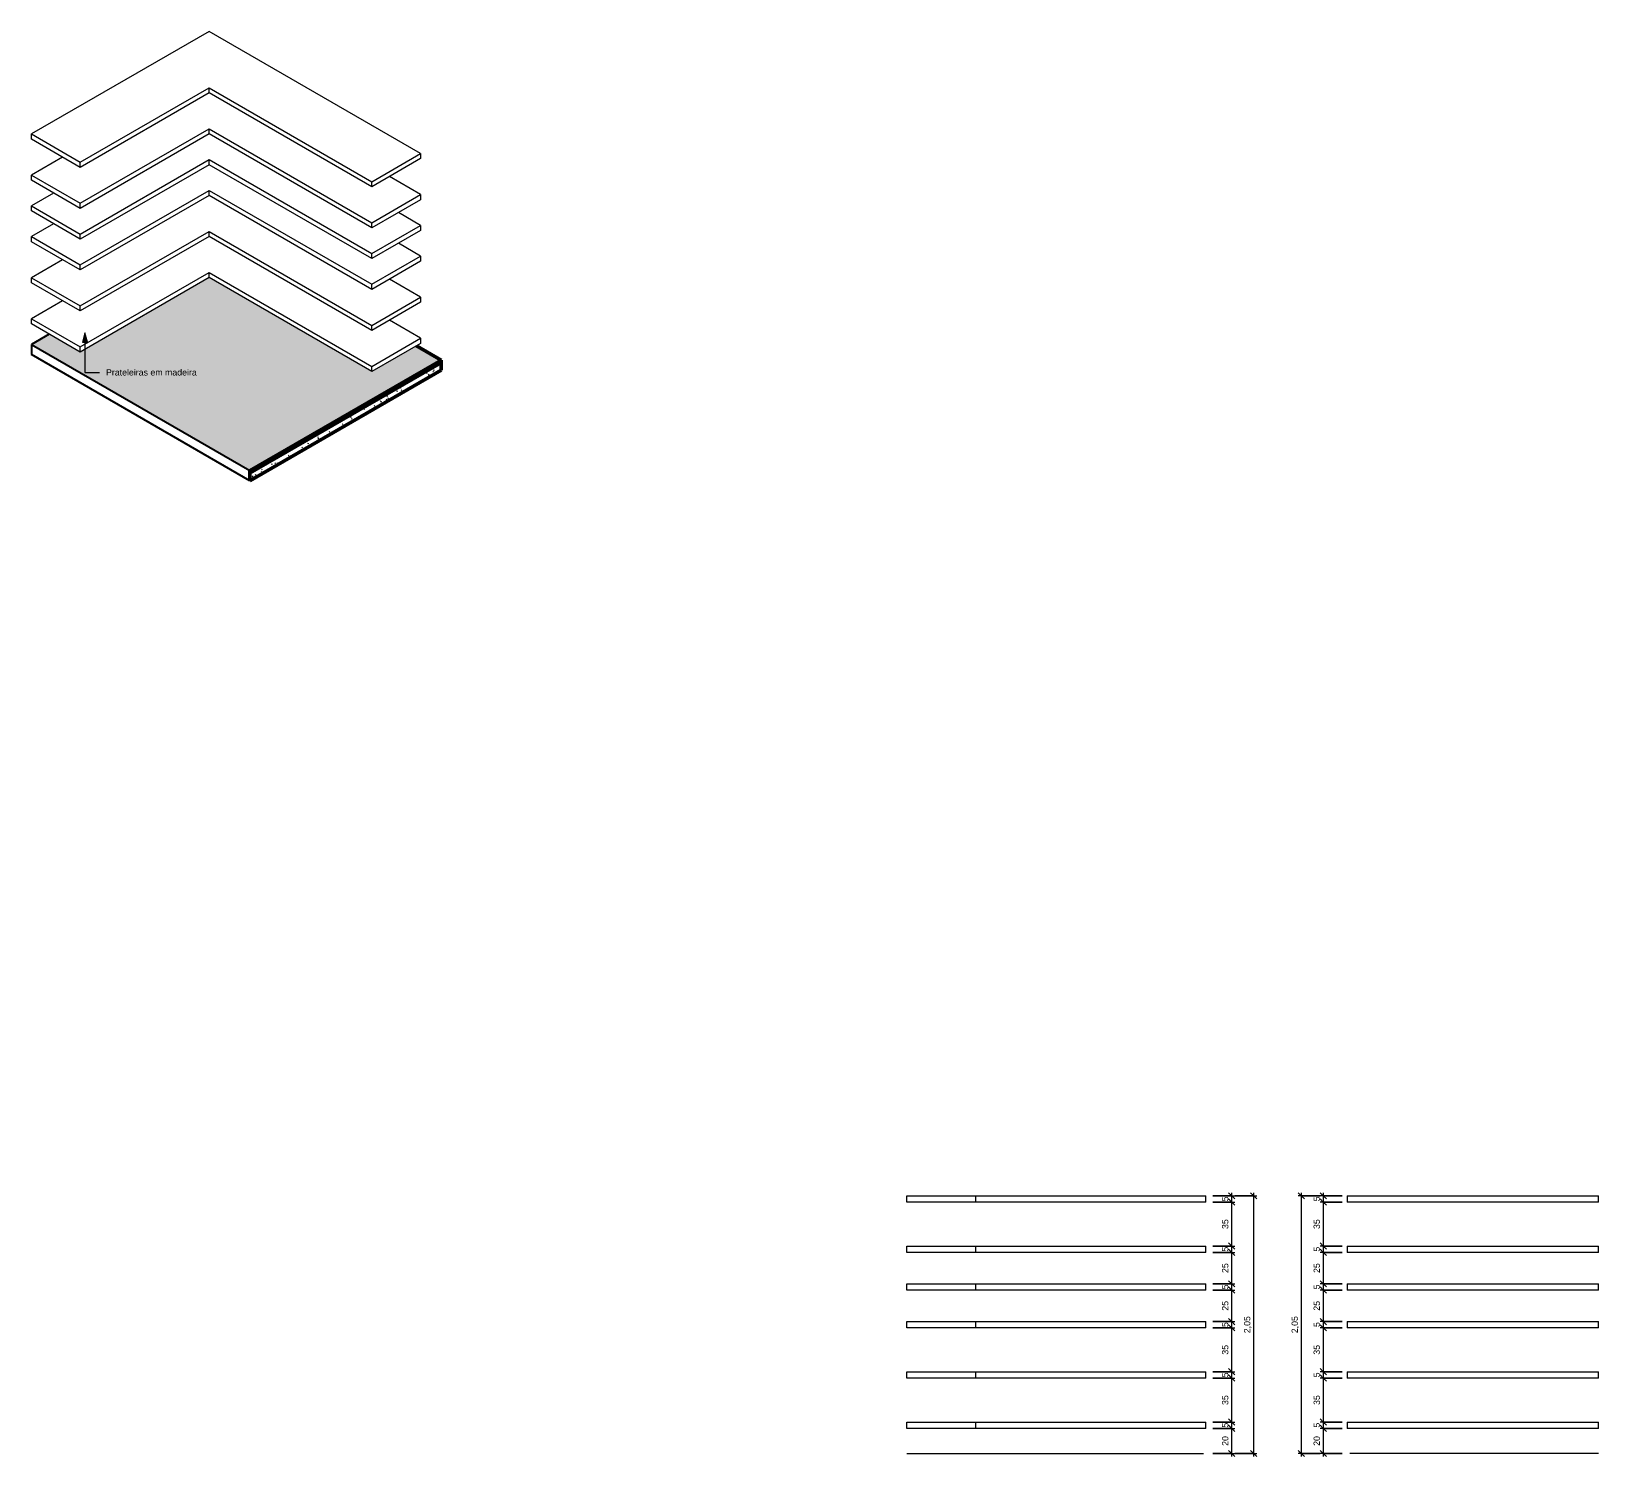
# Model space of a CAD drawing. Header units: millimetres. Extents: x -11720 to 750, y -19165 to 11514.
# Drawn here: x -11720 to 750, y 175 to 11514 of the extents above.
import ezdxf

# ---------------------------------------------------------------- set-up
doc = ezdxf.new("R2010")
doc.units = ezdxf.units.MM
for name, color, linetype, lineweight in [('A-ANNO-DIMS', 211, 'Continuous', 9), ('A-ANNO-DIMS-25', 211, 'Continuous', 9), ('A-DETL-THIN', 151, 'Continuous', 9), ('A-FLOR', 192, 'Continuous', 25), ('A-FLOR-MCUT', 51, 'Continuous', 35), ('A-FLOR-PATT', 8, 'Continuous', 50), ('G-ANNO-TEXT', 231, 'Continuous', 9), ('Q-CASE', 31, 'Continuous', 9)]:
    doc.layers.add(name, color=color, linetype=linetype, lineweight=lineweight)
doc.styles.add('@Arial Unicode MS', font='ARIALUNI.TTF', dxfattribs={"height": 50})
doc.styles.add('Arial', font='arial.ttf', dxfattribs={"height": 50})
doc.dimstyles.new('CRT_-__Metros_-_Linha_de_chamada_3_5_mm', dxfattribs={"dimscale": 304.8, "dimtxt": 50.292243, "dimasz": 0.164042, "dimexe": 0.082021, "dimexo": 0.0625, "dimgap": 0.04101, "dimtad": 1, "dimlfac": 0.001, "dimrnd": 0.01, "dimzin": 0, "dimdsep": 46, "dimtxsty": '@Arial Unicode MS', "dimblk1": 'OBLIQUE', "dimblk2": 'OBLIQUE', "dimsah": 1, "dimcen": 0.09, "dimdle": 0.082021, "dimazin": 0, "dimtfac": 1, "dimtdec": 4, "dimtix": 1, "dimtmove": 0, "dimatfit": 3, "dimfxl": 0.492126, "dimfxlon": 1, "dimtvp": 1, "dimtolj": 1, "dimtzin": 0, "dimarcsym": 2})
doc.dimstyles.new('CRT_-__Metros_-_Linha_de_chamada_3_5_mm_1', dxfattribs={"dimscale": 304.8, "dimtxt": 50.292243, "dimasz": 0.164042, "dimexe": 0.082021, "dimexo": 0.0625, "dimgap": 0.04101, "dimtad": 1, "dimdec": 0, "dimlfac": 0.1, "dimdsep": 46, "dimtxsty": '@Arial Unicode MS', "dimblk1": 'OBLIQUE', "dimblk2": 'OBLIQUE', "dimsah": 1, "dimcen": 0.09, "dimdle": 0.082021, "dimazin": 0, "dimtfac": 1, "dimtdec": 4, "dimtix": 1, "dimtmove": 0, "dimatfit": 3, "dimfxl": 0.492126, "dimfxlon": 1, "dimtvp": 1, "dimtolj": 1, "dimtzin": 0, "dimarcsym": 2})
pattern_1 = [(30, (-10142.274, 9819.425), (143.684, 124.434), [6.844, -117.59, 6.844, -781.239]), (30, (-10142.274, 9819.425), (143.684, 124.434), [-131.278, -117.59, 6.844, -242.024, -414.78]), (30, (-10142.274, 9819.425), (143.684, 124.434), [-497.736, 6.844, -117.59, 6.844, -283.502]), (30, (-10142.274, 9819.425), (143.684, 124.434), [-629.014, -76.112, 6.844, -200.546]), (125.104, (-10088.39, 9871.273), (-102.9507, 63.5061), [5.153, -88.544, -593.415]), (125.104, (-10088.39, 9871.273), (-102.9507, 63.5061), [-93.697, 5.153, -88.544, -499.718]), (125.104, (-10088.39, 9871.273), (-102.9507, 63.5061), [-187.394, 5.153, -182.241, -312.324]), (125.104, (-10088.39, 9871.273), (-102.9507, 63.5061), [-374.788, 5.153, -88.544, -218.626]), (125.104, (-10088.39, 9871.273), (-102.9507, 63.5061), [-468.485, 5.153, -57.311, -156.162]), (125.104, (-10088.39, 9871.273), (-102.9507, 63.5061), [-530.95, 5.153, -151.008]), (248.794, (-10070.432, 9964.598), (-40.73367, -187.94098), [8.193, -140.765, -943.402]), (248.794, (-10070.432, 9964.598), (-40.73367, -187.94098), [-148.958, 8.193, -140.765, -794.444]), (248.794, (-10070.432, 9964.598), (-40.73367, -187.94098), [-297.916, 8.193, -289.724, -496.527]), (248.794, (-10070.432, 9964.598), (-40.73367, -187.94098), [-595.833, 8.193, -140.765, -347.569]), (248.794, (-10070.432, 9964.598), (-40.73367, -187.94098), [-744.791, 8.193, -91.113, -248.264]), (248.794, (-10070.432, 9964.598), (-40.73367, -187.94098), [-844.096, 8.193, -240.071])]

# ---------------------------------------------------------------- blocks, each defined once
blk = doc.blocks.new('Prateleira L - Branco-4955212-VISTA 3D DESPENSA')
at = {"layer": 'Q-CASE'}
for p, q in [((-11331, 9004), (-10306, 9596)), ((-10306, 9555), (-11331, 8963)), ((-10306, 9596), (-9012, 8848)), ((-10306, 9555), (-10306, 9596)), ((-9012, 8808), (-10306, 9555)), ((-11473, 9371), (-11720, 9228)), ((-11720, 9228), (-11331, 9004)), ((-11720, 9187), (-11720, 9228)), ((-11331, 8963), (-11720, 9187)), ((-8623, 9073), (-8871, 9216)), ((-11331, 8963), (-11331, 9004)), ((-9012, 8848), (-8623, 9073)), ((-8623, 9032), (-9012, 8808)), ((-8623, 9073), (-8623, 9032)), ((-9012, 8808), (-9012, 8848))]:
    blk.add_line(p, q, dxfattribs=at)
blk = doc.blocks.new('Prateleira L - Branco-V1-VISTA 3D DESPENSA')
at = {"layer": 'Q-CASE'}
for p, q in [((-11331, 9657), (-10306, 10249)), ((-10306, 10249), (-9012, 9502)), ((-10306, 10208), (-10306, 10249)), ((-10306, 10208), (-11331, 9616)), ((-9012, 9461), (-10306, 10208)), ((-11544, 9983), (-11720, 9881)), ((-11720, 9881), (-11331, 9657)), ((-11720, 9841), (-11720, 9881)), ((-11331, 9616), (-11720, 9841)), ((-8623, 9726), (-8800, 9828)), ((-11331, 9616), (-11331, 9657)), ((-9012, 9502), (-8623, 9726)), ((-8623, 9685), (-9012, 9461)), ((-8623, 9726), (-8623, 9685)), ((-9012, 9461), (-9012, 9502))]:
    blk.add_line(p, q, dxfattribs=at)
blk = doc.blocks.new('Prateleira L - Branco-V2-VISTA 3D DESPENSA')
at = {"layer": 'Q-CASE'}
for p, q in [((-10306, 11514), (-11720, 10698)), ((-8623, 10543), (-10306, 11514)), ((-11331, 10473), (-10306, 11065)), ((-10306, 11024), (-11331, 10432)), ((-10306, 11065), (-9012, 10318)), ((-10306, 11024), (-10306, 11065)), ((-9012, 10277), (-10306, 11024)), ((-11720, 10698), (-11331, 10473)), ((-11720, 10657), (-11720, 10698)), ((-11331, 10432), (-11720, 10657)), ((-9012, 10318), (-8623, 10543)), ((-8623, 10502), (-9012, 10277)), ((-8623, 10543), (-8623, 10502)), ((-11331, 10432), (-11331, 10473)), ((-9012, 10277), (-9012, 10318))]:
    blk.add_line(p, q, dxfattribs=at)
blk = doc.blocks.new('Prateleira L - Branco-4955212-VISTA FRONTAL DESPENSA')
at = {"layer": 'Q-CASE'}
for p, q in [((-19139.650772, 450), (-18589.650772, 450)), ((-19139.650772, 400), (-19139.650772, 450)), ((-18589.650772, 400), (-19139.650772, 400)), ((-18589.650772, 450), (-16759.650772, 450)), ((-18589.650772, 400), (-18589.650772, 450)), ((-16759.650772, 400), (-18589.650772, 400)), ((-16759.650772, 400), (-16759.650772, 450))]:
    blk.add_line(p, q, dxfattribs=at)
blk = doc.blocks.new('Prateleira L - Branco-4955212-VISTA LATERAL DESPENSA')
at = {"layer": 'Q-CASE'}
for p, q in [((-4565, 450), (-2565, 450)), ((-4565, 450), (-4565, 400)), ((-2565, 400), (-4565, 400)), ((-2565, 400), (-2565, 450))]:
    blk.add_line(p, q, dxfattribs=at)
blk = doc.blocks.new('DIMBLOCK7-VISTA FRONTAL DESPENSA')
at = {"layer": 'A-ANNO-DIMS-25'}
for p, q in [((-2319, 400), (-2144, 400)), ((-2169, 400), (-2319, 400)), ((-2169, 175), (-2169, 400)), ((-2319, 200), (-2144, 200)), ((-2169, 200), (-2319, 200))]:
    blk.add_line(p, q, dxfattribs=at)
at = {"layer": 'A-ANNO-DIMS-25', "lineweight": 18}
for p, q in [((-2169, 400), (-2194, 425)), ((-2169, 400), (-2144, 375)), ((-2169, 200), (-2194, 225)), ((-2169, 200), (-2144, 175))]:
    blk.add_line(p, q, dxfattribs=at)
at = {"layer": 'A-ANNO-DIMS-25', "color": 0, "insert": (-2246, 261), "char_height": 50, "width": 92.94, "attachment_point": 1, "rotation": 90, "line_spacing_factor": 1.117605, "style": '@Arial Unicode MS'}
blk.add_mtext('20', dxfattribs=at)
blk = doc.blocks.new('_Oblique')
at = {"color": 0, "linetype": 'ByBlock', "lineweight": -2}
blk.add_line((-0.5, -0.5), (0.5, 0.5), dxfattribs=at)
blk = doc.blocks.new('DIMBLOCK8-VISTA FRONTAL DESPENSA')
at = {"layer": 'A-ANNO-DIMS-25'}
for p, q in [((-2319, 450), (-2144, 450)), ((-2169, 450), (-2319, 450)), ((-2319, 400), (-2144, 400)), ((-2169, 400), (-2319, 400)), ((-2169, 400), (-2169, 450))]:
    blk.add_line(p, q, dxfattribs=at)
at = {"layer": 'A-ANNO-DIMS-25', "lineweight": 18}
for p, q in [((-2169, 450), (-2194, 475)), ((-2169, 400), (-2194, 425)), ((-2169, 450), (-2144, 425)), ((-2169, 400), (-2144, 375))]:
    blk.add_line(p, q, dxfattribs=at)
at = {"layer": 'A-ANNO-DIMS-25', "color": 0, "insert": (-2246, 406), "char_height": 50, "width": 46.47, "attachment_point": 1, "rotation": 90, "line_spacing_factor": 1.117605, "style": '@Arial Unicode MS'}
blk.add_mtext('5', dxfattribs=at)
blk = doc.blocks.new('DIMBLOCK9-VISTA FRONTAL DESPENSA')
at = {"layer": 'A-ANNO-DIMS-25'}
for p, q in [((-2319, 800), (-2144, 800)), ((-2169, 800), (-2319, 800)), ((-2169, 450), (-2169, 800)), ((-2319, 450), (-2144, 450)), ((-2169, 450), (-2319, 450))]:
    blk.add_line(p, q, dxfattribs=at)
at = {"layer": 'A-ANNO-DIMS-25', "lineweight": 18}
for p, q in [((-2169, 800), (-2194, 825)), ((-2169, 800), (-2144, 775)), ((-2169, 450), (-2194, 475)), ((-2169, 450), (-2144, 425))]:
    blk.add_line(p, q, dxfattribs=at)
at = {"layer": 'A-ANNO-DIMS-25', "color": 0, "insert": (-2246, 586), "char_height": 50, "width": 92.94, "attachment_point": 1, "rotation": 90, "line_spacing_factor": 1.117605, "style": '@Arial Unicode MS'}
blk.add_mtext('35', dxfattribs=at)
blk = doc.blocks.new('DIMBLOCK10-VISTA FRONTAL DESPENSA')
at = {"layer": 'A-ANNO-DIMS-25', "lineweight": 18}
for p, q in [((-2169, 850), (-2194, 875)), ((-2169, 800), (-2194, 825)), ((-2169, 850), (-2144, 825)), ((-2169, 800), (-2144, 775))]:
    blk.add_line(p, q, dxfattribs=at)
at = {"layer": 'A-ANNO-DIMS-25'}
for p, q in [((-2319, 850), (-2144, 850)), ((-2169, 850), (-2319, 850)), ((-2319, 800), (-2144, 800)), ((-2169, 800), (-2319, 800)), ((-2169, 800), (-2169, 850))]:
    blk.add_line(p, q, dxfattribs=at)
at = {"layer": 'A-ANNO-DIMS-25', "color": 0, "insert": (-2246, 806), "char_height": 50, "width": 46.47, "attachment_point": 1, "rotation": 90, "line_spacing_factor": 1.117605, "style": '@Arial Unicode MS'}
blk.add_mtext('5', dxfattribs=at)
blk = doc.blocks.new('DIMBLOCK11-VISTA FRONTAL DESPENSA')
at = {"layer": 'A-ANNO-DIMS-25'}
for p, q in [((-2319, 1200), (-2144, 1200)), ((-2169, 1200), (-2319, 1200)), ((-2169, 850), (-2169, 1200)), ((-2319, 850), (-2144, 850)), ((-2169, 850), (-2319, 850))]:
    blk.add_line(p, q, dxfattribs=at)
at = {"layer": 'A-ANNO-DIMS-25', "lineweight": 18}
for p, q in [((-2169, 1200), (-2194, 1225)), ((-2169, 1200), (-2144, 1175)), ((-2169, 850), (-2194, 875)), ((-2169, 850), (-2144, 825))]:
    blk.add_line(p, q, dxfattribs=at)
at = {"layer": 'A-ANNO-DIMS-25', "color": 0, "insert": (-2246, 986), "char_height": 50, "width": 92.94, "attachment_point": 1, "rotation": 90, "line_spacing_factor": 1.117605, "style": '@Arial Unicode MS'}
blk.add_mtext('35', dxfattribs=at)
blk = doc.blocks.new('DIMBLOCK12-VISTA FRONTAL DESPENSA')
at = {"layer": 'A-ANNO-DIMS-25'}
for p, q in [((-2319, 1250), (-2144, 1250)), ((-2169, 1250), (-2319, 1250)), ((-2169, 1200), (-2169, 1250)), ((-2319, 1200), (-2144, 1200)), ((-2169, 1200), (-2319, 1200))]:
    blk.add_line(p, q, dxfattribs=at)
at = {"layer": 'A-ANNO-DIMS-25', "lineweight": 18}
for p, q in [((-2169, 1250), (-2194, 1275)), ((-2169, 1250), (-2144, 1225)), ((-2169, 1200), (-2194, 1225)), ((-2169, 1200), (-2144, 1175))]:
    blk.add_line(p, q, dxfattribs=at)
at = {"layer": 'A-ANNO-DIMS-25', "color": 0, "insert": (-2246, 1206), "char_height": 50, "width": 46.47, "attachment_point": 1, "rotation": 90, "line_spacing_factor": 1.117605, "style": '@Arial Unicode MS'}
blk.add_mtext('5', dxfattribs=at)
blk = doc.blocks.new('DIMBLOCK13-VISTA FRONTAL DESPENSA')
at = {"layer": 'A-ANNO-DIMS-25'}
for p, q in [((-2319, 1500), (-2144, 1500)), ((-2169, 1500), (-2319, 1500)), ((-2169, 1250), (-2169, 1500)), ((-2319, 1250), (-2144, 1250)), ((-2169, 1250), (-2319, 1250))]:
    blk.add_line(p, q, dxfattribs=at)
at = {"layer": 'A-ANNO-DIMS-25', "lineweight": 18}
for p, q in [((-2169, 1500), (-2194, 1525)), ((-2169, 1500), (-2144, 1475)), ((-2169, 1250), (-2194, 1275)), ((-2169, 1250), (-2144, 1225))]:
    blk.add_line(p, q, dxfattribs=at)
at = {"layer": 'A-ANNO-DIMS-25', "color": 0, "insert": (-2246, 1336), "char_height": 50, "width": 92.94, "attachment_point": 1, "rotation": 90, "line_spacing_factor": 1.117605, "style": '@Arial Unicode MS'}
blk.add_mtext('25', dxfattribs=at)
blk = doc.blocks.new('DIMBLOCK14-VISTA FRONTAL DESPENSA')
at = {"layer": 'A-ANNO-DIMS-25'}
for p, q in [((-2319, 1550), (-2144, 1550)), ((-2169, 1550), (-2319, 1550)), ((-2319, 1500), (-2144, 1500)), ((-2169, 1500), (-2319, 1500)), ((-2169, 1500), (-2169, 1550))]:
    blk.add_line(p, q, dxfattribs=at)
at = {"layer": 'A-ANNO-DIMS-25', "lineweight": 18}
for p, q in [((-2169, 1550), (-2194, 1575)), ((-2169, 1500), (-2194, 1525)), ((-2169, 1550), (-2144, 1525)), ((-2169, 1500), (-2144, 1475))]:
    blk.add_line(p, q, dxfattribs=at)
at = {"layer": 'A-ANNO-DIMS-25', "color": 0, "insert": (-2246, 1506), "char_height": 50, "width": 46.47, "attachment_point": 1, "rotation": 90, "line_spacing_factor": 1.117605, "style": '@Arial Unicode MS'}
blk.add_mtext('5', dxfattribs=at)
blk = doc.blocks.new('DIMBLOCK15-VISTA FRONTAL DESPENSA')
at = {"layer": 'A-ANNO-DIMS-25'}
for p, q in [((-2319, 1800), (-2144, 1800)), ((-2169, 1800), (-2319, 1800)), ((-2169, 1550), (-2169, 1800)), ((-2319, 1550), (-2144, 1550)), ((-2169, 1550), (-2319, 1550))]:
    blk.add_line(p, q, dxfattribs=at)
at = {"layer": 'A-ANNO-DIMS-25', "lineweight": 18}
for p, q in [((-2169, 1800), (-2194, 1825)), ((-2169, 1800), (-2144, 1775)), ((-2169, 1550), (-2194, 1575)), ((-2169, 1550), (-2144, 1525))]:
    blk.add_line(p, q, dxfattribs=at)
at = {"layer": 'A-ANNO-DIMS-25', "color": 0, "insert": (-2246, 1636), "char_height": 50, "width": 92.94, "attachment_point": 1, "rotation": 90, "line_spacing_factor": 1.117605, "style": '@Arial Unicode MS'}
blk.add_mtext('25', dxfattribs=at)
blk = doc.blocks.new('DIMBLOCK16-VISTA FRONTAL DESPENSA')
at = {"layer": 'A-ANNO-DIMS-25', "lineweight": 18}
for p, q in [((-2169, 1850), (-2194, 1875)), ((-2169, 1800), (-2194, 1825)), ((-2169, 1850), (-2144, 1825)), ((-2169, 1800), (-2144, 1775))]:
    blk.add_line(p, q, dxfattribs=at)
at = {"layer": 'A-ANNO-DIMS-25'}
for p, q in [((-2319, 1850), (-2144, 1850)), ((-2169, 1850), (-2319, 1850)), ((-2319, 1800), (-2144, 1800)), ((-2169, 1800), (-2319, 1800)), ((-2169, 1800), (-2169, 1850))]:
    blk.add_line(p, q, dxfattribs=at)
at = {"layer": 'A-ANNO-DIMS-25', "color": 0, "insert": (-2246, 1806), "char_height": 50, "width": 46.47, "attachment_point": 1, "rotation": 90, "line_spacing_factor": 1.117605, "style": '@Arial Unicode MS'}
blk.add_mtext('5', dxfattribs=at)
blk = doc.blocks.new('DIMBLOCK17-VISTA FRONTAL DESPENSA')
at = {"layer": 'A-ANNO-DIMS-25'}
for p, q in [((-2319, 2200), (-2144, 2200)), ((-2169, 2200), (-2319, 2200)), ((-2169, 1850), (-2169, 2200)), ((-2319, 1850), (-2144, 1850)), ((-2169, 1850), (-2319, 1850))]:
    blk.add_line(p, q, dxfattribs=at)
at = {"layer": 'A-ANNO-DIMS-25', "lineweight": 18}
for p, q in [((-2169, 2200), (-2194, 2225)), ((-2169, 2200), (-2144, 2175)), ((-2169, 1850), (-2194, 1875)), ((-2169, 1850), (-2144, 1825))]:
    blk.add_line(p, q, dxfattribs=at)
at = {"layer": 'A-ANNO-DIMS-25', "color": 0, "insert": (-2246, 1986), "char_height": 50, "width": 92.94, "attachment_point": 1, "rotation": 90, "line_spacing_factor": 1.117605, "style": '@Arial Unicode MS'}
blk.add_mtext('35', dxfattribs=at)
blk = doc.blocks.new('DIMBLOCK18-VISTA FRONTAL DESPENSA')
at = {"layer": 'A-ANNO-DIMS-25'}
for p, q in [((-2319, 2250), (-2144, 2250)), ((-2169, 2250), (-2319, 2250)), ((-2169, 2200), (-2169, 2275)), ((-2319, 2200), (-2144, 2200)), ((-2169, 2200), (-2319, 2200))]:
    blk.add_line(p, q, dxfattribs=at)
at = {"layer": 'A-ANNO-DIMS-25', "lineweight": 18}
for p, q in [((-2169, 2250), (-2194, 2275)), ((-2169, 2250), (-2144, 2225)), ((-2169, 2200), (-2194, 2225)), ((-2169, 2200), (-2144, 2175))]:
    blk.add_line(p, q, dxfattribs=at)
at = {"layer": 'A-ANNO-DIMS-25', "color": 0, "insert": (-2246, 2206), "char_height": 50, "width": 46.47, "attachment_point": 1, "rotation": 90, "line_spacing_factor": 1.117605, "style": '@Arial Unicode MS'}
blk.add_mtext('5', dxfattribs=at)
blk = doc.blocks.new('DIMBLOCK19-VISTA FRONTAL DESPENSA')
at = {"layer": 'A-ANNO-DIMS-25'}
for p, q in [((-2144, 2250), (-1969, 2250)), ((-1994, 2250), (-2144, 2250)), ((-1994, 175), (-1994, 2275)), ((-2144, 200), (-1969, 200)), ((-1994, 200), (-2144, 200))]:
    blk.add_line(p, q, dxfattribs=at)
at = {"layer": 'A-ANNO-DIMS-25', "lineweight": 18}
for p, q in [((-1994, 2250), (-2019, 2275)), ((-1994, 2250), (-1969, 2225)), ((-1994, 200), (-2019, 225)), ((-1994, 200), (-1969, 175))]:
    blk.add_line(p, q, dxfattribs=at)
at = {"layer": 'A-ANNO-DIMS-25', "color": 0, "insert": (-2071, 1157), "char_height": 50, "width": 162.34, "attachment_point": 1, "rotation": 90, "line_spacing_factor": 1.117605, "style": '@Arial Unicode MS'}
blk.add_mtext('2,05', dxfattribs=at)
blk = doc.blocks.new('DIMBLOCK20-VISTA LATERAL DESPENSA')
at = {"layer": 'A-ANNO-DIMS-25', "lineweight": 18}
for p, q in [((-1441, 2250), (-1466, 2275)), ((-1441, 2250), (-1416, 2225)), ((-1441, 2200), (-1466, 2225)), ((-1441, 2200), (-1416, 2175))]:
    blk.add_line(p, q, dxfattribs=at)
at = {"layer": 'A-ANNO-DIMS-25'}
for p, q in [((-1291, 2250), (-1466, 2250)), ((-1441, 2275), (-1441, 2200)), ((-1441, 2250), (-1291, 2250)), ((-1291, 2200), (-1466, 2200)), ((-1441, 2200), (-1291, 2200))]:
    blk.add_line(p, q, dxfattribs=at)
at = {"layer": 'A-ANNO-DIMS-25', "color": 0, "insert": (-1518, 2206), "char_height": 50, "width": 46.47, "attachment_point": 1, "rotation": 90, "line_spacing_factor": 1.117605, "style": '@Arial Unicode MS'}
blk.add_mtext('5', dxfattribs=at)
blk = doc.blocks.new('DIMBLOCK21-VISTA LATERAL DESPENSA')
at = {"layer": 'A-ANNO-DIMS-25', "lineweight": 18}
for p, q in [((-1441, 2200), (-1466, 2225)), ((-1441, 2200), (-1416, 2175)), ((-1441, 1850), (-1466, 1875)), ((-1441, 1850), (-1416, 1825))]:
    blk.add_line(p, q, dxfattribs=at)
at = {"layer": 'A-ANNO-DIMS-25'}
for p, q in [((-1291, 2200), (-1466, 2200)), ((-1441, 2200), (-1441, 1850)), ((-1441, 2200), (-1291, 2200)), ((-1291, 1850), (-1466, 1850)), ((-1441, 1850), (-1291, 1850))]:
    blk.add_line(p, q, dxfattribs=at)
at = {"layer": 'A-ANNO-DIMS-25', "color": 0, "insert": (-1518, 1986), "char_height": 50, "width": 92.94, "attachment_point": 1, "rotation": 90, "line_spacing_factor": 1.117605, "style": '@Arial Unicode MS'}
blk.add_mtext('35', dxfattribs=at)
blk = doc.blocks.new('DIMBLOCK22-VISTA LATERAL DESPENSA')
at = {"layer": 'A-ANNO-DIMS-25', "lineweight": 18}
for p, q in [((-1441, 1850), (-1466, 1875)), ((-1441, 1800), (-1466, 1825)), ((-1441, 1850), (-1416, 1825)), ((-1441, 1800), (-1416, 1775))]:
    blk.add_line(p, q, dxfattribs=at)
at = {"layer": 'A-ANNO-DIMS-25'}
for p, q in [((-1291, 1850), (-1466, 1850)), ((-1291, 1800), (-1466, 1800)), ((-1441, 1850), (-1441, 1800)), ((-1441, 1850), (-1291, 1850)), ((-1441, 1800), (-1291, 1800))]:
    blk.add_line(p, q, dxfattribs=at)
at = {"layer": 'A-ANNO-DIMS-25', "color": 0, "insert": (-1518, 1806), "char_height": 50, "width": 46.47, "attachment_point": 1, "rotation": 90, "line_spacing_factor": 1.117605, "style": '@Arial Unicode MS'}
blk.add_mtext('5', dxfattribs=at)
blk = doc.blocks.new('DIMBLOCK23-VISTA LATERAL DESPENSA')
at = {"layer": 'A-ANNO-DIMS-25', "lineweight": 18}
for p, q in [((-1441, 1800), (-1466, 1825)), ((-1441, 1800), (-1416, 1775)), ((-1441, 1550), (-1466, 1575)), ((-1441, 1550), (-1416, 1525))]:
    blk.add_line(p, q, dxfattribs=at)
at = {"layer": 'A-ANNO-DIMS-25'}
for p, q in [((-1291, 1800), (-1466, 1800)), ((-1441, 1800), (-1441, 1550)), ((-1441, 1800), (-1291, 1800)), ((-1291, 1550), (-1466, 1550)), ((-1441, 1550), (-1291, 1550))]:
    blk.add_line(p, q, dxfattribs=at)
at = {"layer": 'A-ANNO-DIMS-25', "color": 0, "insert": (-1518, 1636), "char_height": 50, "width": 92.94, "attachment_point": 1, "rotation": 90, "line_spacing_factor": 1.117605, "style": '@Arial Unicode MS'}
blk.add_mtext('25', dxfattribs=at)
blk = doc.blocks.new('DIMBLOCK24-VISTA LATERAL DESPENSA')
at = {"layer": 'A-ANNO-DIMS-25', "lineweight": 18}
for p, q in [((-1441, 1550), (-1466, 1575)), ((-1441, 1500), (-1466, 1525)), ((-1441, 1550), (-1416, 1525)), ((-1441, 1500), (-1416, 1475))]:
    blk.add_line(p, q, dxfattribs=at)
at = {"layer": 'A-ANNO-DIMS-25'}
for p, q in [((-1291, 1550), (-1466, 1550)), ((-1291, 1500), (-1466, 1500)), ((-1441, 1550), (-1441, 1500)), ((-1441, 1550), (-1291, 1550)), ((-1441, 1500), (-1291, 1500))]:
    blk.add_line(p, q, dxfattribs=at)
at = {"layer": 'A-ANNO-DIMS-25', "color": 0, "insert": (-1518, 1506), "char_height": 50, "width": 46.47, "attachment_point": 1, "rotation": 90, "line_spacing_factor": 1.117605, "style": '@Arial Unicode MS'}
blk.add_mtext('5', dxfattribs=at)
blk = doc.blocks.new('DIMBLOCK25-VISTA LATERAL DESPENSA')
at = {"layer": 'A-ANNO-DIMS-25', "lineweight": 18}
for p, q in [((-1441, 1500), (-1466, 1525)), ((-1441, 1500), (-1416, 1475)), ((-1441, 1250), (-1466, 1275)), ((-1441, 1250), (-1416, 1225))]:
    blk.add_line(p, q, dxfattribs=at)
at = {"layer": 'A-ANNO-DIMS-25'}
for p, q in [((-1291, 1500), (-1466, 1500)), ((-1441, 1500), (-1441, 1250)), ((-1441, 1500), (-1291, 1500)), ((-1291, 1250), (-1466, 1250)), ((-1441, 1250), (-1291, 1250))]:
    blk.add_line(p, q, dxfattribs=at)
at = {"layer": 'A-ANNO-DIMS-25', "color": 0, "insert": (-1518, 1336), "char_height": 50, "width": 92.94, "attachment_point": 1, "rotation": 90, "line_spacing_factor": 1.117605, "style": '@Arial Unicode MS'}
blk.add_mtext('25', dxfattribs=at)
blk = doc.blocks.new('DIMBLOCK26-VISTA LATERAL DESPENSA')
at = {"layer": 'A-ANNO-DIMS-25', "lineweight": 18}
for p, q in [((-1441, 1250), (-1466, 1275)), ((-1441, 1250), (-1416, 1225)), ((-1441, 1200), (-1466, 1225)), ((-1441, 1200), (-1416, 1175))]:
    blk.add_line(p, q, dxfattribs=at)
at = {"layer": 'A-ANNO-DIMS-25'}
for p, q in [((-1291, 1250), (-1466, 1250)), ((-1441, 1250), (-1441, 1200)), ((-1441, 1250), (-1291, 1250)), ((-1291, 1200), (-1466, 1200)), ((-1441, 1200), (-1291, 1200))]:
    blk.add_line(p, q, dxfattribs=at)
at = {"layer": 'A-ANNO-DIMS-25', "color": 0, "insert": (-1518, 1206), "char_height": 50, "width": 46.47, "attachment_point": 1, "rotation": 90, "line_spacing_factor": 1.117605, "style": '@Arial Unicode MS'}
blk.add_mtext('5', dxfattribs=at)
blk = doc.blocks.new('DIMBLOCK27-VISTA LATERAL DESPENSA')
at = {"layer": 'A-ANNO-DIMS-25', "lineweight": 18}
for p, q in [((-1441, 1200), (-1466, 1225)), ((-1441, 1200), (-1416, 1175)), ((-1441, 850), (-1466, 875)), ((-1441, 850), (-1416, 825))]:
    blk.add_line(p, q, dxfattribs=at)
at = {"layer": 'A-ANNO-DIMS-25'}
for p, q in [((-1291, 1200), (-1466, 1200)), ((-1441, 1200), (-1441, 850)), ((-1441, 1200), (-1291, 1200)), ((-1291, 850), (-1466, 850)), ((-1441, 850), (-1291, 850))]:
    blk.add_line(p, q, dxfattribs=at)
at = {"layer": 'A-ANNO-DIMS-25', "color": 0, "insert": (-1518, 986), "char_height": 50, "width": 92.94, "attachment_point": 1, "rotation": 90, "line_spacing_factor": 1.117605, "style": '@Arial Unicode MS'}
blk.add_mtext('35', dxfattribs=at)
blk = doc.blocks.new('DIMBLOCK28-VISTA LATERAL DESPENSA')
at = {"layer": 'A-ANNO-DIMS-25', "lineweight": 18}
for p, q in [((-1441, 850), (-1466, 875)), ((-1441, 800), (-1466, 825)), ((-1441, 850), (-1416, 825)), ((-1441, 800), (-1416, 775))]:
    blk.add_line(p, q, dxfattribs=at)
at = {"layer": 'A-ANNO-DIMS-25'}
for p, q in [((-1291, 850), (-1466, 850)), ((-1291, 800), (-1466, 800)), ((-1441, 850), (-1441, 800)), ((-1441, 850), (-1291, 850)), ((-1441, 800), (-1291, 800))]:
    blk.add_line(p, q, dxfattribs=at)
at = {"layer": 'A-ANNO-DIMS-25', "color": 0, "insert": (-1518, 806), "char_height": 50, "width": 46.47, "attachment_point": 1, "rotation": 90, "line_spacing_factor": 1.117605, "style": '@Arial Unicode MS'}
blk.add_mtext('5', dxfattribs=at)
blk = doc.blocks.new('DIMBLOCK29-VISTA LATERAL DESPENSA')
at = {"layer": 'A-ANNO-DIMS-25', "lineweight": 18}
for p, q in [((-1441, 800), (-1466, 825)), ((-1441, 800), (-1416, 775)), ((-1441, 450), (-1466, 475)), ((-1441, 450), (-1416, 425))]:
    blk.add_line(p, q, dxfattribs=at)
at = {"layer": 'A-ANNO-DIMS-25'}
for p, q in [((-1291, 800), (-1466, 800)), ((-1441, 800), (-1441, 450)), ((-1441, 800), (-1291, 800)), ((-1291, 450), (-1466, 450)), ((-1441, 450), (-1291, 450))]:
    blk.add_line(p, q, dxfattribs=at)
at = {"layer": 'A-ANNO-DIMS-25', "color": 0, "insert": (-1518, 586), "char_height": 50, "width": 92.94, "attachment_point": 1, "rotation": 90, "line_spacing_factor": 1.117605, "style": '@Arial Unicode MS'}
blk.add_mtext('35', dxfattribs=at)
blk = doc.blocks.new('DIMBLOCK30-VISTA LATERAL DESPENSA')
at = {"layer": 'A-ANNO-DIMS-25', "lineweight": 18}
for p, q in [((-1441, 450), (-1466, 475)), ((-1441, 400), (-1466, 425)), ((-1441, 450), (-1416, 425)), ((-1441, 400), (-1416, 375))]:
    blk.add_line(p, q, dxfattribs=at)
at = {"layer": 'A-ANNO-DIMS-25'}
for p, q in [((-1291, 450), (-1466, 450)), ((-1291, 400), (-1466, 400)), ((-1441, 450), (-1441, 400)), ((-1441, 450), (-1291, 450)), ((-1441, 400), (-1291, 400))]:
    blk.add_line(p, q, dxfattribs=at)
at = {"layer": 'A-ANNO-DIMS-25', "color": 0, "insert": (-1518, 406), "char_height": 50, "width": 46.47, "attachment_point": 1, "rotation": 90, "line_spacing_factor": 1.117605, "style": '@Arial Unicode MS'}
blk.add_mtext('5', dxfattribs=at)
blk = doc.blocks.new('DIMBLOCK31-VISTA LATERAL DESPENSA')
at = {"layer": 'A-ANNO-DIMS-25', "lineweight": 18}
for p, q in [((-1441, 400), (-1466, 425)), ((-1441, 400), (-1416, 375)), ((-1441, 200), (-1466, 225)), ((-1441, 200), (-1416, 175))]:
    blk.add_line(p, q, dxfattribs=at)
at = {"layer": 'A-ANNO-DIMS-25'}
for p, q in [((-1291, 400), (-1466, 400)), ((-1441, 400), (-1441, 175)), ((-1441, 400), (-1291, 400)), ((-1291, 200), (-1466, 200)), ((-1441, 200), (-1291, 200))]:
    blk.add_line(p, q, dxfattribs=at)
at = {"layer": 'A-ANNO-DIMS-25', "color": 0, "insert": (-1518, 261), "char_height": 50, "width": 92.94, "attachment_point": 1, "rotation": 90, "line_spacing_factor": 1.117605, "style": '@Arial Unicode MS'}
blk.add_mtext('20', dxfattribs=at)
blk = doc.blocks.new('DIMBLOCK32-VISTA LATERAL DESPENSA')
at = {"layer": 'A-ANNO-DIMS-25', "lineweight": 18}
for p, q in [((-1616, 2250), (-1641, 2275)), ((-1616, 2250), (-1591, 2225)), ((-1616, 200), (-1641, 225)), ((-1616, 200), (-1591, 175))]:
    blk.add_line(p, q, dxfattribs=at)
at = {"layer": 'A-ANNO-DIMS-25'}
for p, q in [((-1466, 2250), (-1641, 2250)), ((-1616, 2275), (-1616, 175)), ((-1616, 2250), (-1466, 2250)), ((-1466, 200), (-1641, 200)), ((-1616, 200), (-1466, 200))]:
    blk.add_line(p, q, dxfattribs=at)
at = {"layer": 'A-ANNO-DIMS-25', "color": 0, "insert": (-1693, 1157), "char_height": 50, "width": 162.34, "attachment_point": 1, "rotation": 90, "line_spacing_factor": 1.117605, "style": '@Arial Unicode MS'}
blk.add_mtext('2,05', dxfattribs=at)

msp = doc.modelspace()

# ---------------------------------------------------------------- hatches: boundary and pattern name
at = {"layer": 'A-FLOR-PATT', "lineweight": 9}
h = msp.add_hatch(dxfattribs=at)
h.set_pattern_fill('FP_3', color=256, style=0, pattern_type=2)
h.set_pattern_definition([(0, (-10171.753, 7945.25), (203.2, 29.329), [8.382, -144.018, 8.382, -144.018, -812.8]), (0, (-10171.753, 7945.25), (203.2, 29.329), [-304.8, 8.382, -296.418, 8.382, -144.018, -355.6]), (0, (-10171.753, 7945.25), (203.2, 29.329), [-762, 8.382, -93.218, 8.382, -245.618]), (135, (-10095.553, 7959.914), (-145.594, 86.93524), [5.927, -101.836, 5.927, -676.572]), (135, (-10095.553, 7959.914), (-145.594, 86.93524), [-113.69, -101.836, 5.927, -209.599, -359.21]), (135, (-10095.553, 7959.914), (-145.594, 86.93524), [-431.052, 5.927, -101.836, 5.927, -245.52]), (135, (-10095.553, 7959.914), (-145.594, 86.93524), [-544.742, -65.915, 5.927, -173.678]), (225, (-10070.153, 8018.573), (-57.6059, -116.2646), [5.927, -101.836, 5.927, -676.572]), (225, (-10070.153, 8018.573), (-57.6059, -116.2646), [-113.69, -101.836, 5.927, -209.599, -359.21]), (225, (-10070.153, 8018.573), (-57.6059, -116.2646), [-431.052, 5.927, -101.836, 5.927, -245.52]), (225, (-10070.153, 8018.573), (-57.6059, -116.2646), [-544.742, -65.915, 5.927, -173.678])])
h.paths.add_polyline_path([(-9982.304, 8020.589), (-8460.356, 8899.285), (-8656.876, 9012.746), (-9012.098, 8807.659), (-10306.103, 9554.754), (-11331.408, 8962.794), (-11578.895, 9105.68), (-11720.317, 9024.031), (-10306.103, 8207.534)])
h = msp.add_hatch(dxfattribs=at)
h.set_pattern_fill('FP_2', color=256, style=0, pattern_type=2)
h.set_pattern_definition([(62.892, (-10142.27, 9819.425), (128.8235, 61.3628), [19.002, -209.019]), (25.47, (-10142.27, 9819.42), (-24.921, 141.609), [11.891, -130.8]), (99.981, (-10131.54, 9824.54), (103.902, 202.9724), [11.982, -131.803]), (60.684, (-10142.27, 9860.9), (191.682, 76.3414), [28.571, -314.28]), (96.106, (-10126.3, 9867.26), (167.868, 298.943), [18.656, -205.216]), (21.716, (-10142.27, 9860.9), (167.87, 298.943), [17.194, -189.131]), (45.584, (-10124.31, 9860.9), (107.2075, -21.603), [17.969, -197.657]), (348.607, (-10124.31, 9860.9), (43.702, 175.62), [9.114, -100.249]), (76.026, (-10115.38, 9859.1), (150.91, 154.015), [15.081, -165.894]), (55.653, (-10142.274, 9819.425), (2.18403, 70.2995), [8.334, -156.331, 8.334, -160.877, -167.317]), (55.653, (-10142.274, 9819.425), (2.18403, 70.2995), [-333.876, 8.334, -158.982]), (36.106, (-10142.274, 9819.425), (47.2486, 109.0762), [7.273, -76.92, 7.273, -133.122, -55.651]), (36.106, (-10142.274, 9819.425), (47.2486, 109.0762), [-224.589, 7.273, -48.378]), (351.006, (-10182.326, 9796.3), (95.8771, 50.6765), [5.061, -33.28, 5.061, -114.562, -158.731]), (351.006, (-10182.326, 9796.3), (95.8771, 50.6765), [-157.964, 5.061, -153.67]), (334.325, (-10200.29, 9785.93), (104.743, 81.235), [4.849, -42.902, 4.849, -71.259, -107.99]), (334.325, (-10200.29, 9785.93), (104.743, 81.235), [-123.858, 4.849, -103.142])])
h.paths.add_polyline_path([(-9982.304, 8012.424), (-8460.356, 8891.12), (-8460.356, 8899.285), (-9982.304, 8020.589)])
h = msp.add_hatch(dxfattribs=at)
h.set_pattern_fill('FP_1', color=256, style=0, pattern_type=2)
h.set_pattern_definition(pattern_1)
h.paths.add_polyline_path([(-9982.304, 7996.094), (-8460.356, 8874.791), (-8460.356, 8891.12), (-9982.304, 8012.424)])
h = msp.add_hatch(dxfattribs=at)
h.set_pattern_fill('FP_1', color=256, style=0, pattern_type=2)
h.set_pattern_definition(pattern_1)
h.paths.add_polyline_path([(-9982.304, 7938.939), (-8460.356, 8817.636), (-8460.356, 8874.791), (-9982.304, 7996.094)])
at = {"layer": 'G-ANNO-TEXT'}
msp.add_hatch(color=7, dxfattribs=at).paths.add_polyline_path([(-11293.537, 9115.829), (-11313.633, 9040.829), (-11273.441, 9040.829)])

# ---------------------------------------------------------------- linework, layer by layer
at = {"layer": 'A-DETL-THIN'}
for p, q in [((-4754.104, 200), (-2394.104, 200)), ((750.447, 200), (-1229.553, 200))]:
    msp.add_line(p, q, dxfattribs=at)
at = {"layer": 'A-FLOR'}
for p, q in [((-11578.895, 9105.68), (-11720.317, 9024.031)), ((-11720.317, 9024.031), (-11720.317, 8942.381)), ((-11720.317, 9024.031), (-9982.304, 8020.589)), ((-9982.304, 7938.939), (-11720.317, 8942.381))]:
    msp.add_line(p, q, dxfattribs=at)
at = {"layer": 'A-FLOR', "lineweight": 50}
for p, q in [((-8656.876, 9012.746), (-8460.356, 8899.285)), ((-8460.356, 8899.285), (-9982.304, 8020.589)), ((-8460.356, 8817.636), (-8460.356, 8899.285)), ((-9982.304, 7938.939), (-8460.356, 8817.636)), ((-9982.304, 8020.589), (-9982.304, 7938.939))]:
    msp.add_line(p, q, dxfattribs=at)
at = {"layer": 'A-FLOR-MCUT'}
for p, q in [((-8460.356, 8891.12), (-9982.304, 8012.424)), ((-8460.356, 8874.791), (-9982.304, 7996.094))]:
    msp.add_line(p, q, dxfattribs=at)
at = {"layer": 'G-ANNO-TEXT', "color": 7}
for p, q in [((-11293.537, 9115.829), (-11313.633, 9040.829)), ((-11273.441, 9040.829), (-11293.537, 9115.829)), ((-11293.537, 9115.829), (-11293.537, 8801.404)), ((-11313.633, 9040.829), (-11273.441, 9040.829)), ((-11293.537, 8801.404), (-11177.083, 8801.404))]:
    msp.add_line(p, q, dxfattribs=at)

# ---------------------------------------------------------------- block references
at = {"layer": 'Q-CASE'}
for name, p in [('Prateleira L - Branco-V2-VISTA 3D DESPENSA', (0, 0)), ('Prateleira L - Branco-4955212-VISTA 3D DESPENSA', (0, 1143.095)), ('Prateleira L - Branco-V1-VISTA 3D DESPENSA', (0, 244.949)), ('Prateleira L - Branco-V1-VISTA 3D DESPENSA', (0, 0)), ('Prateleira L - Branco-4955212-VISTA 3D DESPENSA', (0, 326.599)), ('Prateleira L - Branco-4955212-VISTA 3D DESPENSA', (0, 0)), ('Prateleira L - Branco-4955212-VISTA FRONTAL DESPENSA', (14385.546, 1800)), ('Prateleira L - Branco-4955212-VISTA LATERAL DESPENSA', (3315.067, 1800)), ('Prateleira L - Branco-4955212-VISTA FRONTAL DESPENSA', (14385.546, 1400)), ('Prateleira L - Branco-4955212-VISTA LATERAL DESPENSA', (3315.067, 1400)), ('Prateleira L - Branco-4955212-VISTA FRONTAL DESPENSA', (14385.546, 1100)), ('Prateleira L - Branco-4955212-VISTA LATERAL DESPENSA', (3315.067, 1100)), ('Prateleira L - Branco-4955212-VISTA FRONTAL DESPENSA', (14385.546, 800)), ('Prateleira L - Branco-4955212-VISTA LATERAL DESPENSA', (3315.067, 800)), ('Prateleira L - Branco-4955212-VISTA FRONTAL DESPENSA', (14385.546, 400)), ('Prateleira L - Branco-4955212-VISTA LATERAL DESPENSA', (3315.067, 400)), ('Prateleira L - Branco-4955212-VISTA FRONTAL DESPENSA', (14385.546, 0)), ('Prateleira L - Branco-4955212-VISTA LATERAL DESPENSA', (3315.067, 0))]:
    msp.add_blockref(name, p, dxfattribs=at)

# ---------------------------------------------------------------- texts
at = {"layer": 'G-ANNO-TEXT', "color": 7, "insert": (-11126.283, 8826.404), "char_height": 50, "width": 895.88578, "attachment_point": 1, "style": 'Arial'}
msp.add_mtext('Prateleiras em madeira', dxfattribs=at)

# ---------------------------------------------------------------- dimensions: what is measured, and where the dimension line sits
at = {"layer": 'A-ANNO-DIMS'}
for base, p1, p2, dimstyle, override, picture, middle in [((-2168.927, 2250), (-2318.927, 2200), (-2318.927, 2250), 'CRT_-__Metros_-_Linha_de_chamada_3_5_mm_1', {"dimpost": '<>', "dimfxl": 50}, 'DIMBLOCK18-VISTA FRONTAL DESPENSA', (-2206.853, 2225)), ((-1993.927, 2250), (-2143.927, 200), (-2143.927, 2250), 'CRT_-__Metros_-_Linha_de_chamada_3_5_mm', {"dimpost": '<>', "dimfxl": 2050}, 'DIMBLOCK19-VISTA FRONTAL DESPENSA', (-2031.973, 1225)), ((-1616.077, 200), (-1466.077, 2250), (-1466.077, 200), 'CRT_-__Metros_-_Linha_de_chamada_3_5_mm', {"dimpost": '<>', "dimfxl": 2050}, 'DIMBLOCK32-VISTA LATERAL DESPENSA', (-1654.123, 1225)), ((-1441.077, 2200), (-1291.077, 2250), (-1291.077, 2200), 'CRT_-__Metros_-_Linha_de_chamada_3_5_mm_1', {"dimpost": '<>', "dimfxl": 50}, 'DIMBLOCK20-VISTA LATERAL DESPENSA', (-1479.004, 2225)), ((-2168.927, 2200), (-2318.927, 1850), (-2318.927, 2200), 'CRT_-__Metros_-_Linha_de_chamada_3_5_mm_1', {"dimpost": '<>', "dimfxl": 350}, 'DIMBLOCK17-VISTA FRONTAL DESPENSA', (-2206.973, 2025)), ((-1441.077, 1850), (-1291.077, 2200), (-1291.077, 1850), 'CRT_-__Metros_-_Linha_de_chamada_3_5_mm_1', {"dimpost": '<>', "dimfxl": 350}, 'DIMBLOCK21-VISTA LATERAL DESPENSA', (-1479.123, 2025)), ((-2168.927, 1850), (-2318.927, 1800), (-2318.927, 1850), 'CRT_-__Metros_-_Linha_de_chamada_3_5_mm_1', {"dimpost": '<>', "dimfxl": 50}, 'DIMBLOCK16-VISTA FRONTAL DESPENSA', (-2206.853, 1825)), ((-1441.077, 1800), (-1291.077, 1850), (-1291.077, 1800), 'CRT_-__Metros_-_Linha_de_chamada_3_5_mm_1', {"dimpost": '<>', "dimfxl": 50}, 'DIMBLOCK22-VISTA LATERAL DESPENSA', (-1479.004, 1825)), ((-2168.927, 1800), (-2318.927, 1550), (-2318.927, 1800), 'CRT_-__Metros_-_Linha_de_chamada_3_5_mm_1', {"dimpost": '<>', "dimfxl": 250}, 'DIMBLOCK15-VISTA FRONTAL DESPENSA', (-2206.973, 1675)), ((-1441.077, 1550), (-1291.077, 1800), (-1291.077, 1550), 'CRT_-__Metros_-_Linha_de_chamada_3_5_mm_1', {"dimpost": '<>', "dimfxl": 250}, 'DIMBLOCK23-VISTA LATERAL DESPENSA', (-1479.123, 1675)), ((-2168.927, 1550), (-2318.927, 1500), (-2318.927, 1550), 'CRT_-__Metros_-_Linha_de_chamada_3_5_mm_1', {"dimpost": '<>', "dimfxl": 50}, 'DIMBLOCK14-VISTA FRONTAL DESPENSA', (-2206.853, 1525)), ((-2168.927, 1500), (-2318.927, 1250), (-2318.927, 1500), 'CRT_-__Metros_-_Linha_de_chamada_3_5_mm_1', {"dimpost": '<>', "dimfxl": 250}, 'DIMBLOCK13-VISTA FRONTAL DESPENSA', (-2206.973, 1375)), ((-1441.077, 1250), (-1291.077, 1500), (-1291.077, 1250), 'CRT_-__Metros_-_Linha_de_chamada_3_5_mm_1', {"dimpost": '<>', "dimfxl": 250}, 'DIMBLOCK25-VISTA LATERAL DESPENSA', (-1479.123, 1375)), ((-1441.077, 1500), (-1291.077, 1550), (-1291.077, 1500), 'CRT_-__Metros_-_Linha_de_chamada_3_5_mm_1', {"dimpost": '<>', "dimfxl": 50}, 'DIMBLOCK24-VISTA LATERAL DESPENSA', (-1479.004, 1525)), ((-2168.927, 1250), (-2318.927, 1200), (-2318.927, 1250), 'CRT_-__Metros_-_Linha_de_chamada_3_5_mm_1', {"dimpost": '<>', "dimfxl": 50}, 'DIMBLOCK12-VISTA FRONTAL DESPENSA', (-2206.853, 1225)), ((-1441.077, 1200), (-1291.077, 1250), (-1291.077, 1200), 'CRT_-__Metros_-_Linha_de_chamada_3_5_mm_1', {"dimpost": '<>', "dimfxl": 50}, 'DIMBLOCK26-VISTA LATERAL DESPENSA', (-1479.004, 1225)), ((-2168.927, 1200), (-2318.927, 850), (-2318.927, 1200), 'CRT_-__Metros_-_Linha_de_chamada_3_5_mm_1', {"dimpost": '<>', "dimfxl": 350}, 'DIMBLOCK11-VISTA FRONTAL DESPENSA', (-2206.973, 1025)), ((-1441.077, 850), (-1291.077, 1200), (-1291.077, 850), 'CRT_-__Metros_-_Linha_de_chamada_3_5_mm_1', {"dimpost": '<>', "dimfxl": 350}, 'DIMBLOCK27-VISTA LATERAL DESPENSA', (-1479.123, 1025)), ((-2168.927, 850), (-2318.927, 800), (-2318.927, 850), 'CRT_-__Metros_-_Linha_de_chamada_3_5_mm_1', {"dimpost": '<>', "dimfxl": 50}, 'DIMBLOCK10-VISTA FRONTAL DESPENSA', (-2206.853, 825)), ((-1441.077, 800), (-1291.077, 850), (-1291.077, 800), 'CRT_-__Metros_-_Linha_de_chamada_3_5_mm_1', {"dimpost": '<>', "dimfxl": 50}, 'DIMBLOCK28-VISTA LATERAL DESPENSA', (-1479.004, 825)), ((-2168.927, 800), (-2318.927, 450), (-2318.927, 800), 'CRT_-__Metros_-_Linha_de_chamada_3_5_mm_1', {"dimpost": '<>', "dimfxl": 350}, 'DIMBLOCK9-VISTA FRONTAL DESPENSA', (-2206.973, 625)), ((-1441.077, 450), (-1291.077, 800), (-1291.077, 450), 'CRT_-__Metros_-_Linha_de_chamada_3_5_mm_1', {"dimpost": '<>', "dimfxl": 350}, 'DIMBLOCK29-VISTA LATERAL DESPENSA', (-1479.123, 625)), ((-2168.927, 450), (-2318.927, 400), (-2318.927, 450), 'CRT_-__Metros_-_Linha_de_chamada_3_5_mm_1', {"dimpost": '<>', "dimfxl": 50}, 'DIMBLOCK8-VISTA FRONTAL DESPENSA', (-2206.853, 425)), ((-2168.927, 400), (-2318.927, 200), (-2318.927, 400), 'CRT_-__Metros_-_Linha_de_chamada_3_5_mm_1', {"dimpost": '<>', "dimfxl": 200}, 'DIMBLOCK7-VISTA FRONTAL DESPENSA', (-2206.973, 300)), ((-1441.077, 200), (-1291.077, 400), (-1291.077, 200), 'CRT_-__Metros_-_Linha_de_chamada_3_5_mm_1', {"dimpost": '<>', "dimfxl": 200}, 'DIMBLOCK31-VISTA LATERAL DESPENSA', (-1479.123, 300)), ((-1441.077, 400), (-1291.077, 450), (-1291.077, 400), 'CRT_-__Metros_-_Linha_de_chamada_3_5_mm_1', {"dimpost": '<>', "dimfxl": 50}, 'DIMBLOCK30-VISTA LATERAL DESPENSA', (-1479.004, 425))]:
    dim = msp.add_linear_dim(base=base, p1=p1, p2=p2, angle=90, dimstyle=dimstyle, override=override, dxfattribs=at)
    dim.commit()
    dim.dimension.update_dxf_attribs({"geometry": picture, "text_midpoint": middle})

doc.saveas('drawing.dxf')
